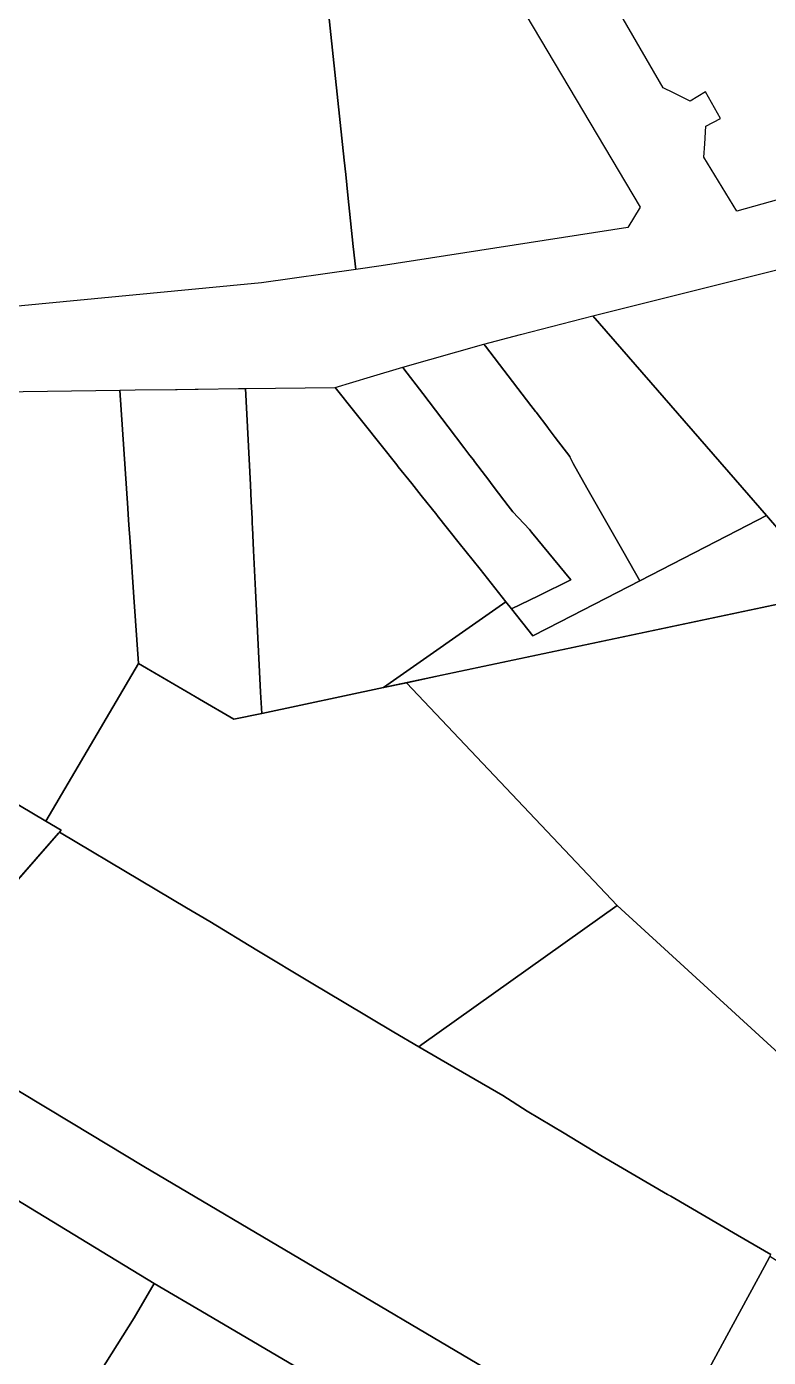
# Model space of a CAD drawing. Header units: metres. Extents: x 3 to 1005126, y 39 to 4383651.
# Drawn here: x 491102.9 to 491200.4, y 4371487.5 to 4371662.4 of the extents above; entities that cross this region are included whole.
import ezdxf

# ---------------------------------------------------------------- set-up
doc = ezdxf.new("R2010")
doc.units = ezdxf.units.M
doc.header["$MEASUREMENT"] = 0
doc.layers.add('TM_Llucmajor', color=7, linetype='Continuous')

msp = doc.modelspace()

# ---------------------------------------------------------------- linework, layer by layer
at = {"layer": 'TM_Llucmajor', "linetype": 'Continuous', "flags": 128}
for points in [[(491216.53, 4371643.81), (491196.23, 4371638.14), (491191.92, 4371645.24), (491192.03, 4371646.97), (491192.17, 4371649.3), (491194.07, 4371650.32), (491192.1, 4371653.81), (491190.09, 4371652.58), (491187.91, 4371653.68), (491186.57, 4371654.35), (491173.04, 4371677.73)], [(491099.28, 4371614.4), (491115.19, 4371614.61), (491116.24, 4371599.11), (491116.3, 4371598.26), (491116.39, 4371596.92), (491116.55, 4371594.67), (491117.04, 4371587.44), (491117.63, 4371578.71), (491105.47, 4371558), (491091.6, 4371566.21)], [(491223.53, 4371507.54), (491180.51, 4371546.9), (491152.83, 4371576.17), (491157.46, 4371577.16), (491208.89, 4371588.04)], [(491091.6, 4371566.21), (491105.47, 4371558), (491107.49, 4371556.81), (491094.92, 4371542.44)], [(491095.02, 4371542.56), (491107.12, 4371556.39), (491107.12, 4371556.39), (491107.26, 4371556.54), (491118, 4371550.14), (491123.95, 4371546.6), (491127, 4371544.79), (491133.17, 4371541.03), (491140.3, 4371536.76), (491144.66, 4371534.16), (491151.19, 4371530.25), (491154.46, 4371528.35), (491157.4, 4371526.64), (491165.48, 4371521.94), (491168.69, 4371519.89), (491173.56, 4371516.98), (491178.37, 4371514.05), (491187.12, 4371508.95), (491187.55, 4371508.7), (491196.31, 4371503.61), (491200.7, 4371501.05)], [(491154.98, 4371476.46), (491126.58, 4371493.21), (491119.72, 4371497.26), (491112.86, 4371501.42), (491097.81, 4371510.55), (491092.81, 4371513.58), (491089.88, 4371515.36), (491086.21, 4371517.59), (491085.88, 4371517.79), (491083.41, 4371519.28), (491077.74, 4371522.73), (491078.38, 4371523.52), (491082.29, 4371527.99), (491084.46, 4371530.48), (491084.5, 4371530.52), (491086.12, 4371532.37), (491086.73, 4371531.97), (491088.11, 4371531.06), (491091.46, 4371528.87), (491091.72, 4371528.66), (491108.82, 4371518.37), (491118.35, 4371512.63), (491185.46, 4371472.92)], [(491185.46, 4371472.92), (491118.35, 4371512.63), (491108.82, 4371518.37), (491091.72, 4371528.66)], [(491331.3, 4371374.12), (491188.97, 4371456.6), (491188.79, 4371456.7), (491184.65, 4371459.12), (491181.31, 4371461.07), (491179.89, 4371461.9), (491185.78, 4371472.73), (491185.78, 4371472.73), (491185.46, 4371472.92), (491185.74, 4371473.44), (491188.09, 4371477.75), (491192.06, 4371485.11), (491195.74, 4371491.91), (491199.85, 4371499.49), (491200.55, 4371500.78)], [(491200.55, 4371500.78), (491199.85, 4371499.49), (491195.74, 4371491.91), (491192.06, 4371485.11)]]:
    msp.add_lwpolyline(points, dxfattribs=at)
for points in [[(491141.99, 4371670.08), (491152.93, 4371670.96), (491163.85, 4371671.84), (491183.55, 4371638.67), (491181.93, 4371635.99), (491149.5, 4371630.96), (491146.18, 4371630.49), (491145.86, 4371633.51), (491145.15, 4371640.23), (491144.86, 4371642.95), (491144.66, 4371644.83), (491141.99, 4371670.08)], [(491094.43, 4371640.07), (491093.93, 4371641.29), (491093.69, 4371641.87), (491090.41, 4371649.82), (491084.44, 4371664.29), (491083.98, 4371665.41), (491141.99, 4371670.08), (491144.66, 4371644.83), (491144.86, 4371642.95), (491145.15, 4371640.23), (491145.86, 4371633.51), (491146.18, 4371630.49), (491133.8, 4371628.71), (491100.42, 4371625.54), (491099, 4371628.98), (491098.27, 4371630.74), (491094.43, 4371640.07)], [(491256.78, 4371604.12), (491259.9, 4371599.23), (491250.58, 4371597.5), (491247.29, 4371596.89), (491246.6, 4371596.36), (491208.89, 4371588.04), (491203.12, 4371594.7), (491200.14, 4371598.13), (491196.92, 4371601.84), (491177.34, 4371624.38), (491202.89, 4371630.79), (491230.74, 4371637.59), (491235.43, 4371638.42), (491239.68, 4371631.55), (491243.91, 4371624.73), (491245.49, 4371622.17), (491246.5, 4371620.53), (491250.78, 4371613.62), (491252.59, 4371610.7), (491256.78, 4371604.12)], [(491163.21, 4371620.42), (491163.02, 4371620.67), (491167.82, 4371621.92), (491177.34, 4371624.38), (491196.92, 4371601.84), (491200.14, 4371598.13), (491196.32, 4371596.17), (491183.49, 4371589.58), (491181.42, 4371593.21), (491176.55, 4371601.77), (491174.72, 4371605), (491174.32, 4371605.84), (491174.29, 4371605.89), (491172.39, 4371608.38), (491171.44, 4371609.63), (491171.39, 4371609.7), (491169.86, 4371611.71), (491169.78, 4371611.81), (491169.18, 4371612.61), (491168.6, 4371613.36), (491163.21, 4371620.42)], [(491152.51, 4371617.42), (491152.36, 4371617.62), (491163.02, 4371620.67), (491163.21, 4371620.42), (491168.6, 4371613.36), (491169.18, 4371612.61), (491169.78, 4371611.81), (491169.86, 4371611.71), (491171.39, 4371609.7), (491171.44, 4371609.63), (491172.39, 4371608.38), (491174.29, 4371605.89), (491174.32, 4371605.84), (491174.72, 4371605), (491176.55, 4371601.77), (491181.42, 4371593.21), (491183.49, 4371589.58), (491173.01, 4371584.19), (491169.45, 4371582.36), (491166.64, 4371585.89), (491170.19, 4371587.61), (491174.45, 4371589.68), (491169.28, 4371595.95), (491169, 4371596.29), (491166.8, 4371598.65), (491166.2, 4371599.44), (491164.38, 4371601.83), (491163.38, 4371603.14), (491163.22, 4371603.35), (491161.78, 4371605.26), (491161.63, 4371605.45), (491161.17, 4371606.05), (491160.38, 4371607.09), (491158.33, 4371609.78), (491154.99, 4371614.17), (491152.51, 4371617.42)], [(491147.27, 4371610.21), (491146.07, 4371611.71), (491143.47, 4371614.97), (491148.12, 4371616.37), (491152.36, 4371617.62), (491152.51, 4371617.42), (491154.99, 4371614.17), (491158.33, 4371609.78), (491160.38, 4371607.09), (491161.17, 4371606.05), (491161.63, 4371605.45), (491161.78, 4371605.26), (491163.22, 4371603.35), (491163.38, 4371603.14), (491164.38, 4371601.83), (491166.2, 4371599.44), (491166.8, 4371598.65), (491169, 4371596.29), (491169.28, 4371595.95), (491174.45, 4371589.68), (491170.19, 4371587.61), (491166.64, 4371585.89), (491165.9, 4371586.82), (491162.5, 4371591.09), (491159.78, 4371594.5), (491156.88, 4371598.15), (491156.81, 4371598.24), (491154.77, 4371600.79), (491153.53, 4371602.35), (491151.77, 4371604.56), (491151.57, 4371604.81), (491147.27, 4371610.21)], [(491116.24, 4371599.11), (491115.19, 4371614.61), (491117.19, 4371614.64), (491122.49, 4371614.71), (491122.7, 4371614.71), (491125.1, 4371614.74), (491125.49, 4371614.75), (491130.79, 4371614.82), (491131.71, 4371614.83), (491132.34, 4371602.18), (491132.44, 4371599.97), (491132.48, 4371599.23), (491132.55, 4371597.77), (491132.59, 4371597.09), (491132.61, 4371596.58), (491132.76, 4371593.55), (491133.02, 4371588.28), (491133.68, 4371574.93), (491133.82, 4371572.15), (491130.17, 4371571.38), (491125.67, 4371574.01), (491117.63, 4371578.71), (491117.04, 4371587.44), (491116.55, 4371594.67), (491116.39, 4371596.92), (491116.3, 4371598.26), (491116.24, 4371599.11)], [(491132.34, 4371602.18), (491131.71, 4371614.83), (491143.47, 4371614.97), (491146.07, 4371611.71), (491147.27, 4371610.21), (491151.57, 4371604.81), (491151.77, 4371604.56), (491153.53, 4371602.35), (491154.77, 4371600.79), (491156.81, 4371598.24), (491156.88, 4371598.15), (491159.78, 4371594.5), (491162.5, 4371591.09), (491165.9, 4371586.82), (491149.83, 4371575.54), (491133.82, 4371572.15), (491133.68, 4371574.93), (491133.02, 4371588.28), (491132.76, 4371593.55), (491132.61, 4371596.58), (491132.59, 4371597.09), (491132.55, 4371597.77), (491132.48, 4371599.23), (491132.44, 4371599.97), (491132.34, 4371602.18)], [(491149.83, 4371575.54), (491165.9, 4371586.82), (491166.64, 4371585.89), (491169.45, 4371582.36), (491173.01, 4371584.19), (491183.49, 4371589.58), (491196.32, 4371596.17), (491200.14, 4371598.13), (491203.12, 4371594.7), (491208.89, 4371588.04), (491149.83, 4371575.54)], [(491108.39, 4371562.96), (491117.63, 4371578.71), (491125, 4371574.4), (491125.67, 4371574.01), (491130.17, 4371571.38), (491133.82, 4371572.15), (491149.83, 4371575.54), (491152.83, 4371576.17), (491180.51, 4371546.9), (491154.86, 4371528.64), (491154.46, 4371528.35), (491151.19, 4371530.25), (491144.66, 4371534.16), (491140.3, 4371536.76), (491133.17, 4371541.03), (491127, 4371544.79), (491123.95, 4371546.6), (491118, 4371550.14), (491107.26, 4371556.54), (491107.49, 4371556.81), (491105.47, 4371558), (491108.39, 4371562.96)], [(491154.86, 4371528.64), (491180.51, 4371546.9), (491223.53, 4371507.54), (491213.64, 4371492.82), (491202.67, 4371499.49), (491200.55, 4371500.78), (491200.7, 4371501.05), (491196.31, 4371503.61), (491187.55, 4371508.7), (491187.12, 4371508.95), (491178.37, 4371514.05), (491173.56, 4371516.98), (491168.69, 4371519.89), (491165.48, 4371521.94), (491157.4, 4371526.64), (491154.46, 4371528.35), (491154.86, 4371528.64)], [(491112.86, 4371501.42), (491119.72, 4371497.26), (491117.05, 4371492.74), (491107.16, 4371477.01), (491100.25, 4371481.1), (491089.5, 4371487.47), (491088.07, 4371488.33), (491084.34, 4371490.57), (491088.32, 4371496.47), (491089.56, 4371498.31), (491091.47, 4371501.15), (491091.85, 4371501.71), (491097.81, 4371510.55), (491112.86, 4371501.42)], [(491147.86, 4371452.91), (491107.16, 4371477.01), (491117.05, 4371492.74), (491119.72, 4371497.26), (491126.58, 4371493.21), (491154.98, 4371476.46), (491175.6, 4371464.41), (491179.89, 4371461.9), (491184.65, 4371459.12), (491188.79, 4371456.7), (491183.87, 4371447.75), (491183.07, 4371446.3), (491177.89, 4371436.87), (491175.98, 4371436.37), (491151.35, 4371450.86), (491147.86, 4371452.91)]]:
    msp.add_lwpolyline(points, close=True, dxfattribs=at)

doc.saveas('drawing.dxf')
